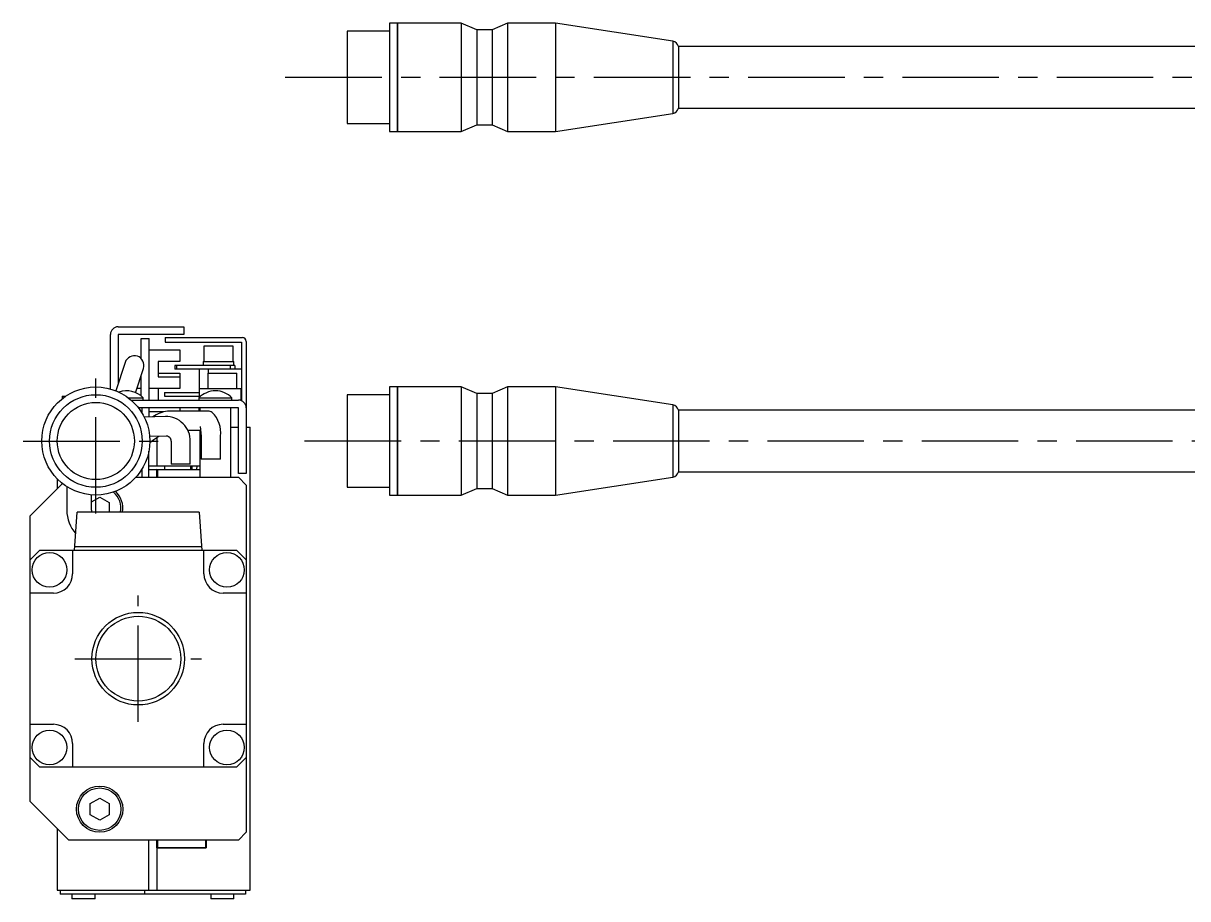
# Model space of a CAD drawing. Extents: x -205 to 418, y 17 to 296.
# Drawn here: x -205.1 to -54.2, y 181.3 to 294.7 of the extents above; entities that cross this region are included whole.
import ezdxf

# ---------------------------------------------------------------- set-up
doc = ezdxf.new("R2010")
doc.units = 0
doc.header["$LTSCALE"] = 10
doc.linetypes.add('CENTER', pattern=[2, 1.25, -0.25, 0.25, -0.25])
doc.layers.add('1', color=7, linetype='CONTINUOUS')

msp = doc.modelspace()

# ---------------------------------------------------------------- linework, layer by layer
at = {"layer": '1', "color": 7, "linetype": 'CONTINUOUS'}
for p, q in [((-157.619719, 294.710189), (-157.619719, 280.710191)), ((-156.619717, 294.710189), (-157.619719, 294.710189)), ((-156.619717, 294.710189), (-156.619717, 280.710191)), ((-156.569717, 294.710189), (-156.619717, 294.660189)), ((-156.569717, 294.710189), (-156.569717, 280.710191)), ((-148.312717, 294.710189), (-156.569717, 294.710189)), ((-148.312717, 294.710189), (-148.312717, 280.710191)), ((-146.312717, 293.86019), (-148.312717, 294.710189)), ((-142.312717, 294.710189), (-144.312717, 293.86019)), ((-142.312717, 294.710189), (-142.312717, 280.710191)), ((-136.119718, 294.710189), (-142.312717, 294.710189)), ((-136.119718, 294.710189), (-136.119718, 280.710191)), ((-120.885735, 292.394516), (-136.119718, 294.710189)), ((-163.11972, 293.710188), (-163.11972, 281.710192)), ((-157.619719, 293.710188), (-163.11972, 293.710188)), ((-146.312717, 293.86019), (-146.312717, 281.56019)), ((-144.312717, 293.86019), (-146.312717, 293.86019)), ((-144.312717, 293.86019), (-144.312717, 281.56019)), ((-120.885735, 292.394516), (-120.885735, 283.025865)), ((-120.162061, 291.71019), (-120.162061, 283.71019)), ((-35.119718, 291.71019), (-120.162061, 291.71019)), ((-136.119718, 280.710191), (-120.885735, 283.025865)), ((-120.162061, 283.71019), (-37.619721, 283.71019)), ((-163.11972, 281.710192), (-157.619719, 281.710192)), ((-156.619717, 280.760191), (-156.569717, 280.710191)), ((-148.312717, 280.710191), (-146.312717, 281.56019)), ((-146.312717, 281.56019), (-144.312717, 281.56019)), ((-144.312717, 281.56019), (-142.312717, 280.710191)), ((-157.619719, 280.710191), (-156.619717, 280.710191)), ((-156.569717, 280.710191), (-148.312717, 280.710191)), ((-142.312717, 280.710191), (-136.119718, 280.710191)), ((-192.784998, 255.386598), (-184.284998, 255.386598)), ((-184.284998, 255.386598), (-184.284998, 254.386598)), ((-193.784998, 247.323807), (-193.784998, 254.386598)), ((-192.784998, 254.386598), (-192.784998, 247.968548)), ((-184.284998, 254.386598), (-192.784998, 254.386598)), ((-189.784998, 251.254066), (-189.784998, 253.886598)), ((-189.784998, 253.886598), (-188.784998, 253.886598)), ((-188.784998, 245.886598), (-188.784998, 253.886598)), ((-186.684998, 253.986598), (-186.684998, 253.386598)), ((-186.684998, 253.986598), (-176.684998, 253.986598)), ((-188.784998, 252.386598), (-184.784998, 252.386598)), ((-186.684998, 253.386598), (-176.784998, 253.386598)), ((-184.784998, 252.386598), (-184.784998, 250.886598)), ((-177.884998, 252.886598), (-181.684998, 252.886598)), ((-181.684998, 252.886598), (-181.684998, 250.886598)), ((-177.884998, 250.886598), (-177.884998, 252.886598)), ((-176.784998, 253.386598), (-176.784998, 245.803113)), ((-176.184998, 253.486598), (-176.184998, 236.386598)), ((-191.873819, 250.772869), (-193.073331, 247.081148)), ((-187.584998, 250.886598), (-187.584998, 248.886598)), ((-184.784998, 250.886598), (-187.584998, 250.886598)), ((-181.784998, 250.886598), (-177.784998, 250.886598)), ((-181.784998, 250.886598), (-181.784998, 250.386598)), ((-177.784998, 250.386598), (-177.784998, 250.886598)), ((-190.519476, 246.850935), (-189.496178, 250.000327)), ((-189.784998, 246.408235), (-189.784998, 249.111428)), ((-187.584998, 249.386598), (-184.784998, 249.386598)), ((-185.43004, 250.386598), (-185.43004, 249.886598)), ((-177.647068, 250.386598), (-185.43004, 250.386598)), ((-176.784998, 249.886598), (-185.43004, 249.886598)), ((-185.22128, 250.386598), (-185.22128, 249.886598)), ((-184.784998, 249.386598), (-184.784998, 247.386598)), ((-182.284998, 249.886598), (-182.284998, 246.229027)), ((-181.184998, 249.386598), (-181.184998, 247.386598)), ((-181.184998, 249.386598), (-177.384998, 249.386598)), ((-181.138873, 249.886598), (-181.138873, 249.386598)), ((-178.289403, 250.386598), (-178.289403, 249.886598)), ((-177.647068, 250.386598), (-177.647068, 249.886598)), ((-177.384998, 247.386598), (-177.384998, 249.386598)), ((-187.584998, 248.886598), (-184.784998, 248.886598)), ((-157.619719, 247.586597), (-157.619719, 233.586599)), ((-156.619717, 247.586597), (-157.619719, 247.586597)), ((-156.619717, 247.586597), (-156.619717, 233.586599)), ((-156.569717, 247.586597), (-156.619717, 247.536597)), ((-156.569717, 247.586597), (-156.569717, 233.586599)), ((-148.312717, 247.586597), (-156.569717, 247.586597)), ((-148.312717, 247.586597), (-148.312717, 233.586599)), ((-146.312717, 246.736598), (-148.312717, 247.586597)), ((-142.312717, 247.586597), (-144.312717, 246.736598)), ((-142.312717, 247.586597), (-142.312717, 233.586599)), ((-136.119718, 247.586597), (-142.312717, 247.586597)), ((-136.119718, 247.586597), (-136.119718, 233.586599)), ((-120.885735, 245.270924), (-136.119718, 247.586597)), ((-200.034998, 246.386598), (-200.034998, 246.070892)), ((-200.034998, 246.386598), (-199.60418, 246.386598)), ((-191.474683, 246.178846), (-189.534998, 246.178846)), ((-189.784998, 247.386598), (-190.34543, 247.386598)), ((-189.534998, 245.886598), (-189.534998, 246.178846)), ((-184.784998, 247.386598), (-188.784998, 247.386598)), ((-187.584998, 247.386598), (-187.584998, 245.886598)), ((-186.784998, 246.886598), (-186.784998, 246.386598)), ((-186.784998, 246.886598), (-182.284998, 246.886598)), ((-186.784998, 246.386598), (-182.284998, 246.386598)), ((-182.334998, 246.178846), (-182.334998, 245.886598)), ((-182.334998, 246.178846), (-178.034998, 246.178846)), ((-182.284998, 247.386598), (-176.784998, 247.386598)), ((-178.034998, 245.886598), (-178.034998, 246.178846)), ((-176.834998, 245.823348), (-176.834998, 247.386598)), ((-163.11972, 246.586596), (-163.11972, 234.5866)), ((-157.619719, 246.586596), (-163.11972, 246.586596)), ((-146.312717, 246.736598), (-146.312717, 234.436598)), ((-144.312717, 246.736598), (-146.312717, 246.736598)), ((-144.312717, 246.736598), (-144.312717, 234.436598)), ((-191.112254, 245.886598), (-177.184998, 245.886598)), ((-177.184998, 244.886598), (-190.161414, 244.886598)), ((-189.684998, 244.192147), (-189.684998, 244.886598)), ((-188.784998, 243.694185), (-188.784998, 244.886598)), ((-184.784998, 244.886598), (-184.784998, 244.476523)), ((-182.284998, 244.476523), (-182.284998, 244.886598)), ((-182.184998, 244.886598), (-182.184998, 244.476523)), ((-178.184998, 235.886598), (-178.184998, 244.886598)), ((-177.184998, 236.386598), (-177.184998, 244.886598)), ((-120.885735, 245.270924), (-120.885735, 235.902272)), ((-120.162061, 244.586598), (-120.162061, 236.586598)), ((-37.619721, 244.586598), (-120.162061, 244.586598)), ((-186.669503, 243.768059), (-189.401979, 243.672639)), ((-186.90965, 244.386598), (-188.784998, 244.386598)), ((-186.35095, 244.476523), (-186.360543, 244.476493)), ((-181.286489, 244.476523), (-186.35095, 244.476523)), ((-181.159688, 244.470703), (-181.286489, 244.476523)), ((-181.012209, 244.449097), (-181.159688, 244.470703)), ((-180.865807, 244.411189), (-181.012209, 244.449097)), ((-180.72193, 244.356691), (-180.865807, 244.411189)), ((-180.582202, 244.28548), (-180.72193, 244.356691)), ((-183.767374, 241.976523), (-182.065284, 241.976523)), ((-182.184998, 241.976523), (-182.184998, 235.886598)), ((-182.168317, 242.447277), (-182.018851, 241.226523)), ((-178.184998, 242.386598), (-177.184998, 242.386598)), ((-176.184998, 242.386598), (-175.684998, 242.386598)), ((-175.684998, 182.386598), (-175.684998, 242.386598)), ((-188.711509, 241.195227), (-186.582255, 241.269582)), ((-188.688213, 240.374505), (-188.17086, 240.764359)), ((-188.17086, 240.764359), (-187.511327, 241.237373)), ((-187.756258, 241.067303), (-187.756258, 237.386598)), ((-186.582255, 241.269582), (-186.553526, 241.269785)), ((-186.553526, 241.269785), (-186.51255, 241.267302)), ((-186.51255, 241.267302), (-186.471814, 241.261574)), ((-186.471814, 241.261574), (-186.432027, 241.252778)), ((-186.432027, 241.252778), (-186.393757, 241.241237)), ((-186.393757, 241.241237), (-186.357331, 241.227325)), ((-186.357331, 241.227325), (-186.322868, 241.211389)), ((-186.322868, 241.211389), (-186.290348, 241.193719)), ((-186.290348, 241.193719), (-186.259685, 241.174539)), ((-186.259685, 241.174539), (-186.230772, 241.154023)), ((-186.230772, 241.154023), (-186.203504, 241.132305)), ((-186.203504, 241.132305), (-186.177786, 241.109491)), ((-186.177786, 241.109491), (-186.15354, 241.085668)), ((-186.15354, 241.085668), (-186.130701, 241.060908)), ((-186.130701, 241.060908), (-186.10922, 241.035275)), ((-186.10922, 241.035275), (-186.089055, 241.008827)), ((-186.089055, 241.008827), (-186.070176, 240.981617)), ((-186.070176, 240.981617), (-186.052562, 240.953696)), ((-186.052562, 240.953696), (-186.036195, 240.925111)), ((-186.036195, 240.925111), (-186.021065, 240.895911)), ((-186.021065, 240.895911), (-186.007163, 240.866144)), ((-186.007163, 240.866144), (-185.994486, 240.835856)), ((-185.994486, 240.835856), (-185.983031, 240.805095)), ((-185.983031, 240.805095), (-185.972798, 240.773909)), ((-185.972798, 240.773909), (-185.963786, 240.742348)), ((-185.963786, 240.742348), (-185.955998, 240.71046)), ((-185.955998, 240.71046), (-185.949435, 240.678295)), ((-185.949435, 240.678295), (-185.944097, 240.645904)), ((-185.944097, 240.645904), (-185.939986, 240.613337)), ((-185.939986, 240.613337), (-185.937102, 240.580648)), ((-185.937102, 240.580648), (-185.935444, 240.547886)), ((-185.935444, 240.547886), (-185.934998, 240.519897)), ((-185.934998, 240.519897), (-185.934998, 237.586598)), ((-183.434998, 237.586598), (-183.434998, 240.519897)), ((-182.018851, 241.226523), (-182.018851, 238.226523)), ((-179.518851, 238.226523), (-179.518851, 241.226523)), ((-188.813403, 235.886598), (-188.813403, 239.251996)), ((-189.684998, 235.886598), (-189.684998, 236.981049)), ((-188.813403, 237.386598), (-182.184998, 237.386598)), ((-186.784998, 237.386598), (-186.784998, 236.886598)), ((-183.434998, 237.586598), (-185.934998, 237.586598)), ((-183.432357, 237.386598), (-183.412404, 236.886598)), ((-183.184998, 236.886598), (-183.184998, 237.386598)), ((-182.576847, 236.886598), (-182.551602, 237.386598)), ((-179.518851, 238.226523), (-182.018851, 238.226523)), ((-200.684998, 235.68762), (-200.684998, 234.386598)), ((-190.497515, 235.886598), (-177.184998, 235.886598)), ((-188.813403, 236.886598), (-182.184998, 236.886598)), ((-187.77256, 235.886598), (-187.77256, 236.883901)), ((-187.706243, 236.836598), (-187.77256, 236.883901)), ((-187.706243, 236.836598), (-187.706243, 235.886598)), ((-182.184998, 236.836598), (-187.706243, 236.836598)), ((-176.184998, 236.386598), (-177.184998, 236.386598)), ((-176.184998, 234.886598), (-177.184998, 235.886598)), ((-136.119718, 233.586599), (-120.885735, 235.902272)), ((-120.162061, 236.586598), (-36.491501, 236.586598)), ((-199.998245, 235.073351), (-204.184998, 230.886598)), ((-199.449539, 234.685054), (-199.449539, 231.635127)), ((-176.184998, 234.886598), (-176.184998, 189.886598)), ((-163.11972, 234.5866), (-157.619719, 234.5866)), ((-148.312717, 233.586599), (-146.312717, 234.436598)), ((-146.312717, 234.436598), (-144.312717, 234.436598)), ((-144.312717, 234.436598), (-142.312717, 233.586599)), ((-196.249539, 231.635127), (-196.249539, 233.609401)), ((-196.249539, 232.715361), (-195.184998, 233.329974)), ((-195.184998, 233.329974), (-193.934998, 232.608286)), ((-193.934998, 232.608286), (-193.934998, 231.386598)), ((-157.619719, 233.586599), (-156.619717, 233.586599)), ((-156.619717, 233.636599), (-156.569717, 233.586599)), ((-156.569717, 233.586599), (-148.312717, 233.586599)), ((-142.312717, 233.586599), (-136.119718, 233.586599)), ((-198.434998, 226.386598), (-198.085368, 231.386598)), ((-182.284632, 231.386598), (-198.085364, 231.386598)), ((-182.284638, 231.386598), (-181.934998, 226.386598)), ((-204.184998, 193.886598), (-204.184998, 230.886598)), ((-181.969962, 226.886598), (-198.400035, 226.886598)), ((-202.984998, 226.386598), (-204.184998, 225.186598)), ((-177.384998, 226.386598), (-202.984998, 226.386598)), ((-198.684998, 226.386598), (-198.684998, 223.386598)), ((-181.684998, 223.386598), (-181.684998, 226.386598)), ((-176.184998, 225.186598), (-177.384998, 226.386598)), ((-201.184998, 220.886598), (-204.184998, 220.886598)), ((-176.184998, 220.886598), (-179.184998, 220.886598)), ((-204.184998, 203.886598), (-201.184998, 203.886598)), ((-179.184998, 203.886598), (-176.184998, 203.886598)), ((-198.684998, 201.386598), (-198.684998, 198.386598)), ((-181.684998, 198.386598), (-181.684998, 201.386598)), ((-204.184998, 199.586598), (-202.984998, 198.386598)), ((-177.384998, 198.386598), (-176.184998, 199.586598)), ((-202.984998, 198.386598), (-177.384998, 198.386598)), ((-204.184998, 193.886598), (-199.184998, 188.886598)), ((-196.434998, 193.608286), (-195.184998, 194.329974)), ((-196.434998, 192.16491), (-196.434998, 193.608286)), ((-195.184998, 194.329974), (-193.934998, 193.608286)), ((-193.934998, 193.608286), (-193.934998, 192.16491)), ((-195.184998, 191.443222), (-196.434998, 192.16491)), ((-193.934998, 192.16491), (-195.184998, 191.443222)), ((-200.684998, 190.386598), (-200.684998, 182.386598)), ((-177.184998, 188.886598), (-199.184998, 188.886598)), ((-188.813403, 182.386598), (-188.813403, 188.886598)), ((-187.77256, 187.889295), (-187.77256, 188.886598)), ((-187.706243, 188.886598), (-187.706243, 187.936598)), ((-181.432749, 187.936598), (-181.432749, 188.886598)), ((-181.400184, 188.886598), (-181.400184, 187.889758)), ((-181.382765, 188.886598), (-181.382765, 187.886598)), ((-177.184998, 188.886598), (-176.184998, 189.886598)), ((-187.773489, 187.886598), (-181.382765, 187.886598)), ((-187.77256, 187.889295), (-187.706243, 187.936598)), ((-187.756258, 187.886598), (-187.756258, 182.386598)), ((-187.706243, 187.936598), (-181.432749, 187.936598)), ((-181.400184, 187.889758), (-181.432749, 187.936598)), ((-200.684998, 182.386598), (-175.684998, 182.386598)), ((-200.284998, 182.386598), (-200.284998, 181.886598)), ((-176.284998, 181.886598), (-200.284998, 181.886598)), ((-198.784998, 181.886598), (-198.784998, 181.286598)), ((-195.784998, 181.286598), (-198.784998, 181.286598)), ((-195.784998, 181.286598), (-195.784998, 181.886598)), ((-189.345751, 181.886598), (-189.345751, 182.386598)), ((-180.784998, 181.886598), (-180.784998, 181.286598)), ((-177.784998, 181.286598), (-180.784998, 181.286598)), ((-177.784998, 181.286598), (-177.784998, 181.886598)), ((-176.284998, 182.386598), (-176.284998, 181.886598))]:
    msp.add_line(p, q, dxfattribs=at)
at = {"layer": '1', "color": 4, "linetype": 'CENTER'}
for p, q in [((-171.11972, 287.71019), (-26.11972, 287.71019)), ((-195.684998, 231.186599), (-195.684998, 249.986597)), ((-205.084997, 240.586598), (-186.284999, 240.586598)), ((-36.11972, 240.586598), (-171.11972, 240.586598)), ((-190.184998, 204.186598), (-190.184998, 220.586598)), ((-198.384998, 212.386598), (-181.984998, 212.386598))]:
    msp.add_line(p, q, dxfattribs=at)
at = {"layer": '1', "color": 9, "linetype": 'CONTINUOUS'}
msp.add_line((-186.784993, 237.386598), (-186.784993, 236.886598), dxfattribs=at)
at = {"layer": '1', "color": 7, "linetype": 'CONTINUOUS'}
for centre, radius in [((-195.684998, 240.586598), 6.999999), ((-195.684998, 240.586598), 5.999998), ((-195.684998, 240.586598), 5), ((-201.684998, 223.886598), 2.25), ((-178.684998, 223.886598), 2.25), ((-190.184998, 212.386598), 6), ((-190.184998, 212.386598), 5.5), ((-201.684998, 200.886598), 2.25), ((-178.684998, 200.886598), 2.25), ((-195.184998, 192.886598), 3), ((-195.184998, 192.886598), 2.75)]:
    msp.add_circle(centre, radius, dxfattribs=at)
for centre, radius, start, end in [((-121.119719, 291.422273), 1.000002, 16.733256, 76.468302), ((-121.119719, 283.998107), 1.000002, 283.531698, 343.266744), ((-192.784998, 254.386598), 1, 90, 180), ((-176.684998, 253.486598), 0.5, 0, 90), ((-190.684998, 250.386598), 1.25, 342, 162), ((-191.684998, 244.086598), 3, 44.220044, 109.565957), ((-180.184998, 244.086598), 3, 44.220044, 135.779956), ((-177.184998, 244.886598), 1, 0, 90), ((-121.119719, 244.298681), 1.000002, 16.733256, 76.468302), ((-185.777291, 240.210298), 4.308772, 98.090595, 125.647853), ((-186.619731, 240.583088), 3.18536, 358.863281, 90.895301), ((-183.201768, 241.660571), 3.708406, 353.27844787, 45.05837836), ((-100.784998, 266.836598), 92, 198.998505, 199.000281), ((-121.119719, 236.874515), 1.000002, 283.531698, 343.266744), ((-195.184998, 231.886598), 2.75, 349.524318, 49.33281), ((-195.184998, 231.886598), 3, 350.405932, 46.711663), ((-194.849539, 231.635127), 4.6, 180, 221.736603), ((-194.849539, 231.635127), 1.4, 180, 190.225391), ((-201.184998, 223.386598), 2.5, 270, 0), ((-179.184998, 223.386598), 2.5, 180, 270), ((-201.184998, 201.386598), 2.5, 0, 90), ((-179.184998, 201.386598), 2.5, 90, 180), ((-100.784998, 157.936598), 92, 160.999719, 161.001495), ((-100.784998, 157.936598), 86, 159.617084, 159.61933)]:
    msp.add_arc(centre, radius, start, end, dxfattribs=at)

doc.saveas('drawing.dxf')
